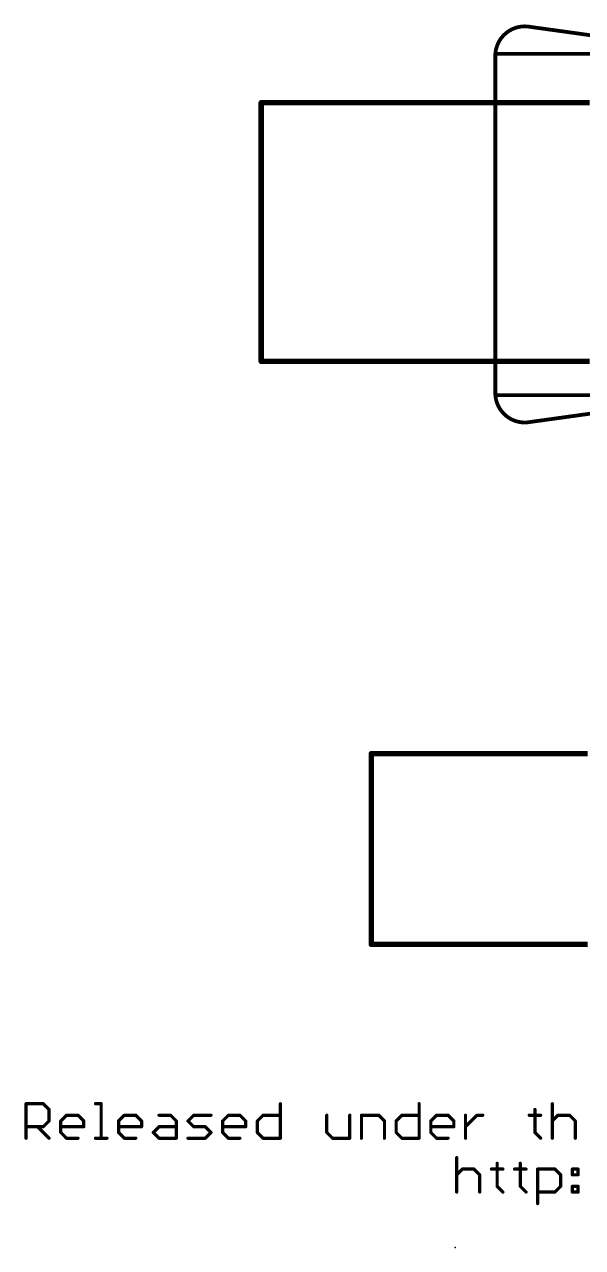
# Model space of a CAD drawing. Extents: x -27 to 80, y -11 to 53.
# Drawn here: x -26.7 to -0.3, y -10.2 to 47.5 of the extents above; entities that cross this region are included whole.
import ezdxf

# ---------------------------------------------------------------- set-up
doc = ezdxf.new("R2010")
doc.units = 0
for name, color, linetype in [('21', 53, 'CONTINUOUS'), ('23', 53, 'CONTINUOUS'), ('27', 253, 'CONTINUOUS'), ('51', 53, 'CONTINUOUS')]:
    doc.layers.add(name, color=color, linetype=linetype)

msp = doc.modelspace()

# ---------------------------------------------------------------- linework, layer by layer
at = {"layer": '21', "const_width": 0.0889}
for points in [[(-4.4055, 46.15, 1), (-4.4945, 46.15)], [(-4.45, 46.1945, 1), (-4.45, 46.1056)], [(-4.4945, 30.05, 1), (-4.4055, 30.05)], [(-4.45, 30.0945, 1), (-4.45, 30.0055)]]:
    msp.add_lwpolyline(points, format="xyb", dxfattribs=at)
at = {"layer": '21', "const_width": 0.1778}
for points in [[(-4.45, 30.05), (-4.45, 46.15)], [(-4.45, 46.15), (8.05, 46.15)], [(8.05, 30.05), (-4.45, 30.05)]]:
    msp.add_lwpolyline(points, dxfattribs=at)
at = {"layer": '23'}
msp.add_point((-6.35, -10.16), dxfattribs=at)
at = {"layer": '27', "const_width": 0.1524}
for points in [[(-26.5938, -5.0038), (-26.5938, -3.3768)], [(-26.5938, -3.3768), (-25.7803, -3.3768)], [(-25.7803, -3.3768), (-25.5091, -3.648)], [(-23.3195, -3.3768), (-23.0483, -3.3768)], [(-23.0483, -3.3768), (-23.0483, -5.0038)], [(-14.5948, -3.3768), (-14.5948, -5.0038)], [(-8.0461, -3.3768), (-8.0461, -5.0038)], [(-1.7636, -3.3768), (-1.7636, -5.0038)], [(-25.5091, -3.648), (-25.5091, -4.1903)], [(-24.9566, -4.1903), (-24.6855, -3.9191)], [(-24.6855, -3.9191), (-24.1432, -3.9191)], [(-24.1432, -3.9191), (-23.872, -4.1903)], [(-22.228, -4.1903), (-21.9569, -3.9191)], [(-21.9569, -3.9191), (-21.4146, -3.9191)], [(-21.4146, -3.9191), (-21.1434, -4.1903)], [(-20.3197, -3.9191), (-19.7774, -3.9191)], [(-19.7774, -3.9191), (-19.5062, -4.1903)], [(-18.9537, -4.1903), (-18.6826, -3.9191)], [(-18.6826, -3.9191), (-17.8691, -3.9191)], [(-17.3166, -4.1903), (-17.0454, -3.9191)], [(-17.0454, -3.9191), (-16.5031, -3.9191)], [(-16.5031, -3.9191), (-16.2319, -4.1903)], [(-15.6794, -4.1903), (-15.4083, -3.9191)], [(-15.4083, -3.9191), (-14.5948, -3.9191)], [(-12.4051, -3.9191), (-12.4051, -4.7326)], [(-11.3205, -5.0038), (-11.3205, -3.9191)], [(-10.768, -5.0038), (-10.768, -3.9191)], [(-10.768, -3.9191), (-9.9545, -3.9191)], [(-9.9545, -3.9191), (-9.6833, -4.1903)], [(-9.1308, -4.1903), (-8.8596, -3.9191)], [(-8.8596, -3.9191), (-8.0461, -3.9191)], [(-7.4936, -4.1903), (-7.2225, -3.9191)], [(-7.2225, -3.9191), (-6.6802, -3.9191)], [(-6.6802, -3.9191), (-6.409, -4.1903)], [(-5.8565, -5.0038), (-5.8565, -3.9191)], [(-5.8565, -4.4615), (-5.3142, -3.9191)], [(-5.3142, -3.9191), (-5.043, -3.9191)], [(-2.855, -3.9191), (-2.3127, -3.9191)], [(-2.5839, -3.648), (-2.5839, -4.7326)], [(-1.7636, -4.1903), (-1.4924, -3.9191)], [(-1.4924, -3.9191), (-0.9501, -3.9191)], [(-0.9501, -3.9191), (-0.6789, -4.1903)], [(-25.7803, -4.4615), (-26.5938, -4.4615)], [(-26.0515, -4.4615), (-25.5091, -5.0038)], [(-25.5091, -4.1903), (-25.7803, -4.4615)], [(-24.9566, -4.7326), (-24.9566, -4.1903)], [(-23.872, -4.4615), (-24.9566, -4.4615)], [(-23.872, -4.1903), (-23.872, -4.4615)], [(-22.228, -4.7326), (-22.228, -4.1903)], [(-21.1434, -4.4615), (-22.228, -4.4615)], [(-21.1434, -4.1903), (-21.1434, -4.4615)], [(-20.5909, -4.7326), (-20.3197, -4.4615)], [(-20.3197, -4.4615), (-19.5062, -4.4615)], [(-19.5062, -4.1903), (-19.5062, -5.0038)], [(-18.6826, -4.4615), (-18.9537, -4.1903)], [(-18.1402, -4.4615), (-18.6826, -4.4615)], [(-17.8691, -4.7326), (-18.1402, -4.4615)], [(-17.3166, -4.7326), (-17.3166, -4.1903)], [(-16.2319, -4.4615), (-17.3166, -4.4615)], [(-16.2319, -4.1903), (-16.2319, -4.4615)], [(-15.6794, -4.7326), (-15.6794, -4.1903)], [(-9.6833, -4.1903), (-9.6833, -5.0038)], [(-9.1308, -4.7326), (-9.1308, -4.1903)], [(-7.4936, -4.7326), (-7.4936, -4.1903)], [(-6.409, -4.4615), (-7.4936, -4.4615)], [(-6.409, -4.1903), (-6.409, -4.4615)], [(-0.6789, -4.1903), (-0.6789, -5.0038)], [(-24.6855, -5.0038), (-24.9566, -4.7326)], [(-24.1432, -5.0038), (-24.6855, -5.0038)], [(-23.3195, -5.0038), (-22.7772, -5.0038)], [(-21.9569, -5.0038), (-22.228, -4.7326)], [(-21.4146, -5.0038), (-21.9569, -5.0038)], [(-20.3197, -5.0038), (-20.5909, -4.7326)], [(-19.5062, -5.0038), (-20.3197, -5.0038)], [(-18.9537, -5.0038), (-18.1402, -5.0038)], [(-18.1402, -5.0038), (-17.8691, -4.7326)], [(-17.0454, -5.0038), (-17.3166, -4.7326)], [(-16.5031, -5.0038), (-17.0454, -5.0038)], [(-15.4083, -5.0038), (-15.6794, -4.7326)], [(-14.5948, -5.0038), (-15.4083, -5.0038)], [(-12.4051, -4.7326), (-12.134, -5.0038)], [(-12.134, -5.0038), (-11.3205, -5.0038)], [(-8.8596, -5.0038), (-9.1308, -4.7326)], [(-8.0461, -5.0038), (-8.8596, -5.0038)], [(-7.2225, -5.0038), (-7.4936, -4.7326)], [(-6.6802, -5.0038), (-7.2225, -5.0038)], [(-2.5839, -4.7326), (-2.3127, -5.0038)], [(-6.2738, -5.9168), (-6.2738, -7.5438)], [(-4.3655, -6.188), (-4.3655, -7.2726)], [(-3.274, -6.188), (-3.274, -7.2726)], [(-6.2738, -6.7303), (-6.0026, -6.4591)], [(-6.0026, -6.4591), (-5.4603, -6.4591)], [(-5.4603, -6.4591), (-5.1891, -6.7303)], [(-5.1891, -6.7303), (-5.1891, -7.5438)], [(-4.6366, -6.4591), (-4.0943, -6.4591)], [(-3.5452, -6.4591), (-3.0029, -6.4591)], [(-2.4538, -8.0861), (-2.4538, -6.4591)], [(-2.4538, -6.4591), (-1.6403, -6.4591)], [(-1.6403, -6.4591), (-1.3691, -6.7303)], [(-1.3691, -6.7303), (-1.3691, -7.2726)], [(-0.8166, -6.4591), (-0.5454, -6.4591)], [(-0.8166, -6.7303), (-0.8166, -6.4591)], [(-0.5454, -6.7303), (-0.8166, -6.7303)], [(-0.5454, -6.4591), (-0.5454, -6.7303)], [(-4.3655, -7.2726), (-4.0943, -7.5438)], [(-3.274, -7.2726), (-3.0029, -7.5438)], [(-1.6403, -7.5438), (-2.4538, -7.5438)], [(-1.3691, -7.2726), (-1.6403, -7.5438)], [(-0.8166, -7.2726), (-0.5454, -7.2726)], [(-0.8166, -7.5438), (-0.8166, -7.2726)], [(-0.5454, -7.5438), (-0.8166, -7.5438)], [(-0.5454, -7.2726), (-0.5454, -7.5438)]]:
    msp.add_lwpolyline(points, dxfattribs=at)
at = {"layer": '27', "const_width": 0.0762}
for points in [[(-26.5557, -3.3768, 1), (-26.6319, -3.3768)], [(-26.5938, -3.3387, 1), (-26.5938, -3.4149)], [(-25.7534, -3.3499, 1), (-25.8072, -3.4038)], [(-25.7803, -3.4149, 1), (-25.7803, -3.3387)], [(-23.3195, -3.3387, 1), (-23.3195, -3.4149)], [(-23.0102, -3.3768, 1), (-23.0864, -3.3768)], [(-23.0483, -3.4149, 1), (-23.0483, -3.3387)], [(-14.5567, -3.3768, 1), (-14.6329, -3.3768)], [(-8.008, -3.3768, 1), (-8.0842, -3.3768)], [(-1.7255, -3.3768, 1), (-1.8017, -3.3768)], [(-25.471, -3.648, 1), (-25.5472, -3.648)], [(-25.5361, -3.6749, 1), (-25.4822, -3.621)], [(-24.6855, -3.881, 1), (-24.6855, -3.9572)], [(-24.6585, -3.9461, 1), (-24.7124, -3.8922)], [(-24.1162, -3.8922, 1), (-24.1701, -3.9461)], [(-24.1432, -3.9572, 1), (-24.1432, -3.881)], [(-21.9569, -3.881, 1), (-21.9569, -3.9572)], [(-21.9299, -3.9461, 1), (-21.9838, -3.8922)], [(-21.3876, -3.8922, 1), (-21.4415, -3.9461)], [(-21.4146, -3.9572, 1), (-21.4146, -3.881)], [(-20.3197, -3.881, 1), (-20.3197, -3.9572)], [(-19.7505, -3.8922, 1), (-19.8043, -3.9461)], [(-19.7774, -3.9572, 1), (-19.7774, -3.881)], [(-18.6826, -3.881, 1), (-18.6826, -3.9572)], [(-18.6556, -3.9461, 1), (-18.7095, -3.8922)], [(-17.8691, -3.9572, 1), (-17.8691, -3.881)], [(-17.0454, -3.881, 1), (-17.0454, -3.9572)], [(-17.0185, -3.9461, 1), (-17.0724, -3.8922)], [(-16.4761, -3.8922, 1), (-16.53, -3.9461)], [(-16.5031, -3.9572, 1), (-16.5031, -3.881)], [(-15.4083, -3.881, 1), (-15.4083, -3.9572)], [(-15.3813, -3.9461, 1), (-15.4352, -3.8922)], [(-14.5948, -3.9572, 1), (-14.5948, -3.881)], [(-12.367, -3.9191, 1), (-12.4432, -3.9191)], [(-11.2824, -3.9191, 1), (-11.3586, -3.9191)], [(-10.7299, -3.9191, 1), (-10.8061, -3.9191)], [(-10.768, -3.881, 1), (-10.768, -3.9572)], [(-9.9275, -3.8922, 1), (-9.9814, -3.9461)], [(-9.9545, -3.9572, 1), (-9.9545, -3.881)], [(-8.8596, -3.881, 1), (-8.8596, -3.9572)], [(-8.8327, -3.9461, 1), (-8.8866, -3.8922)], [(-8.0461, -3.9572, 1), (-8.0461, -3.881)], [(-7.2225, -3.881, 1), (-7.2225, -3.9572)], [(-7.1955, -3.9461, 1), (-7.2494, -3.8922)], [(-6.6532, -3.8922, 1), (-6.7071, -3.9461)], [(-6.6802, -3.9572, 1), (-6.6802, -3.881)], [(-5.8184, -3.9191, 1), (-5.8946, -3.9191)], [(-5.3142, -3.881, 1), (-5.3142, -3.9572)], [(-5.2872, -3.9461, 1), (-5.3411, -3.8922)], [(-5.043, -3.9572, 1), (-5.043, -3.881)], [(-2.855, -3.881, 1), (-2.855, -3.9572)], [(-2.5458, -3.648, 1), (-2.622, -3.648)], [(-2.3127, -3.9572, 1), (-2.3127, -3.881)], [(-1.4924, -3.881, 1), (-1.4924, -3.9572)], [(-1.4655, -3.9461, 1), (-1.5194, -3.8922)], [(-0.9232, -3.8922, 1), (-0.977, -3.9461)], [(-0.9501, -3.9572, 1), (-0.9501, -3.881)], [(-26.5938, -4.4234, 1), (-26.5938, -4.4996)], [(-26.0245, -4.4345, 1), (-26.0784, -4.4884)], [(-25.8072, -4.4345, 1), (-25.7534, -4.4884)], [(-25.7803, -4.4996, 1), (-25.7803, -4.4234)], [(-25.5472, -4.1903, 1), (-25.471, -4.1903)], [(-25.4822, -4.2172, 1), (-25.5361, -4.1634)], [(-24.9185, -4.1903, 1), (-24.9947, -4.1903)], [(-24.9836, -4.1634, 1), (-24.9297, -4.2172)], [(-24.9566, -4.4234, 1), (-24.9566, -4.4996)], [(-23.8339, -4.1903, 1), (-23.9101, -4.1903)], [(-23.9101, -4.4615, 1), (-23.8339, -4.4615)], [(-23.8989, -4.2172, 1), (-23.845, -4.1634)], [(-23.872, -4.4996, 1), (-23.872, -4.4234)], [(-22.1899, -4.1903, 1), (-22.2661, -4.1903)], [(-22.255, -4.1634, 1), (-22.2011, -4.2172)], [(-22.228, -4.4234, 1), (-22.228, -4.4996)], [(-21.1053, -4.1903, 1), (-21.1815, -4.1903)], [(-21.1815, -4.4615, 1), (-21.1053, -4.4615)], [(-21.1703, -4.2172, 1), (-21.1164, -4.1634)], [(-21.1434, -4.4996, 1), (-21.1434, -4.4234)], [(-20.3197, -4.4234, 1), (-20.3197, -4.4996)], [(-20.2928, -4.4884, 1), (-20.3467, -4.4345)], [(-19.4681, -4.1903, 1), (-19.5443, -4.1903)], [(-19.5332, -4.2172, 1), (-19.4793, -4.1634)], [(-19.5062, -4.4996, 1), (-19.5062, -4.4234)], [(-18.9268, -4.1634, 1), (-18.9807, -4.2172)], [(-18.9807, -4.1634, 1), (-18.9268, -4.2172)], [(-18.6826, -4.4234, 1), (-18.6826, -4.4996)], [(-18.7095, -4.4884, 1), (-18.6556, -4.4345)], [(-18.1133, -4.4345, 1), (-18.1672, -4.4884)], [(-18.1402, -4.4996, 1), (-18.1402, -4.4234)], [(-17.2785, -4.1903, 1), (-17.3547, -4.1903)], [(-17.3166, -4.4234, 1), (-17.3166, -4.4996)], [(-17.3435, -4.1634, 1), (-17.2896, -4.2172)], [(-16.1938, -4.1903, 1), (-16.27, -4.1903)], [(-16.27, -4.4615, 1), (-16.1938, -4.4615)], [(-16.2589, -4.2172, 1), (-16.205, -4.1634)], [(-16.2319, -4.4996, 1), (-16.2319, -4.4234)], [(-15.6413, -4.1903, 1), (-15.7175, -4.1903)], [(-15.7064, -4.1634, 1), (-15.6525, -4.2172)], [(-9.6452, -4.1903, 1), (-9.7214, -4.1903)], [(-9.7102, -4.2172, 1), (-9.6564, -4.1634)], [(-9.0927, -4.1903, 1), (-9.1689, -4.1903)], [(-9.1577, -4.1634, 1), (-9.1039, -4.2172)], [(-7.4555, -4.1903, 1), (-7.5317, -4.1903)], [(-7.5206, -4.1634, 1), (-7.4667, -4.2172)], [(-7.4936, -4.4234, 1), (-7.4936, -4.4996)], [(-6.3709, -4.1903, 1), (-6.4471, -4.1903)], [(-6.4471, -4.4615, 1), (-6.3709, -4.4615)], [(-6.4359, -4.2172, 1), (-6.382, -4.1634)], [(-6.409, -4.4996, 1), (-6.409, -4.4234)], [(-5.8834, -4.4345, 1), (-5.8295, -4.4884)], [(-1.7905, -4.1634, 1), (-1.7367, -4.2172)], [(-0.6408, -4.1903, 1), (-0.717, -4.1903)], [(-0.7059, -4.2172, 1), (-0.652, -4.1634)], [(-26.6319, -5.0038, 1), (-26.5557, -5.0038)], [(-25.5361, -5.0307, 1), (-25.4822, -4.9769)], [(-24.9297, -4.7057, 1), (-24.9836, -4.7596)], [(-24.9947, -4.7326, 1), (-24.9185, -4.7326)], [(-24.6855, -4.9657, 1), (-24.6855, -5.0419)], [(-24.7124, -5.0307, 1), (-24.6585, -4.9769)], [(-24.1432, -5.0419, 1), (-24.1432, -4.9657)], [(-23.3195, -4.9657, 1), (-23.3195, -5.0419)], [(-23.0864, -5.0038, 1), (-23.0102, -5.0038)], [(-22.7772, -5.0419, 1), (-22.7772, -4.9657)], [(-22.2011, -4.7057, 1), (-22.255, -4.7596)], [(-22.2661, -4.7326, 1), (-22.1899, -4.7326)], [(-21.9569, -4.9657, 1), (-21.9569, -5.0419)], [(-21.9838, -5.0307, 1), (-21.9299, -4.9769)], [(-21.4146, -5.0419, 1), (-21.4146, -4.9657)], [(-20.564, -4.7057, 1), (-20.6178, -4.7596)], [(-20.6178, -4.7057, 1), (-20.564, -4.7596)], [(-20.3197, -4.9657, 1), (-20.3197, -5.0419)], [(-20.3467, -5.0307, 1), (-20.2928, -4.9769)], [(-19.5443, -5.0038, 1), (-19.4681, -5.0038)], [(-19.5062, -5.0419, 1), (-19.5062, -4.9657)], [(-18.9537, -4.9657, 1), (-18.9537, -5.0419)], [(-18.1672, -4.9769, 1), (-18.1133, -5.0307)], [(-18.1402, -5.0419, 1), (-18.1402, -4.9657)], [(-17.8421, -4.7596, 1), (-17.896, -4.7057)], [(-17.896, -4.7596, 1), (-17.8421, -4.7057)], [(-17.2896, -4.7057, 1), (-17.3435, -4.7596)], [(-17.3547, -4.7326, 1), (-17.2785, -4.7326)], [(-17.0454, -4.9657, 1), (-17.0454, -5.0419)], [(-17.0724, -5.0307, 1), (-17.0185, -4.9769)], [(-16.5031, -5.0419, 1), (-16.5031, -4.9657)], [(-15.6525, -4.7057, 1), (-15.7064, -4.7596)], [(-15.7175, -4.7326, 1), (-15.6413, -4.7326)], [(-15.4083, -4.9657, 1), (-15.4083, -5.0419)], [(-15.4352, -5.0307, 1), (-15.3813, -4.9769)], [(-14.6329, -5.0038, 1), (-14.5567, -5.0038)], [(-14.5948, -5.0419, 1), (-14.5948, -4.9657)], [(-12.3782, -4.7057, 1), (-12.4321, -4.7596)], [(-12.4432, -4.7326, 1), (-12.367, -4.7326)], [(-12.134, -4.9657, 1), (-12.134, -5.0419)], [(-12.1609, -5.0307, 1), (-12.107, -4.9769)], [(-11.3586, -5.0038, 1), (-11.2824, -5.0038)], [(-11.3205, -5.0419, 1), (-11.3205, -4.9657)], [(-10.8061, -5.0038, 1), (-10.7299, -5.0038)], [(-9.7214, -5.0038, 1), (-9.6452, -5.0038)], [(-9.1039, -4.7057, 1), (-9.1577, -4.7596)], [(-9.1689, -4.7326, 1), (-9.0927, -4.7326)], [(-8.8596, -4.9657, 1), (-8.8596, -5.0419)], [(-8.8866, -5.0307, 1), (-8.8327, -4.9769)], [(-8.0842, -5.0038, 1), (-8.008, -5.0038)], [(-8.0461, -5.0419, 1), (-8.0461, -4.9657)], [(-7.4667, -4.7057, 1), (-7.5206, -4.7596)], [(-7.5317, -4.7326, 1), (-7.4555, -4.7326)], [(-7.2225, -4.9657, 1), (-7.2225, -5.0419)], [(-7.2494, -5.0307, 1), (-7.1955, -4.9769)], [(-6.6802, -5.0419, 1), (-6.6802, -4.9657)], [(-5.8946, -5.0038, 1), (-5.8184, -5.0038)], [(-2.5569, -4.7057, 1), (-2.6108, -4.7596)], [(-2.622, -4.7326, 1), (-2.5458, -4.7326)], [(-2.3396, -5.0307, 1), (-2.2858, -4.9769)], [(-1.8017, -5.0038, 1), (-1.7255, -5.0038)], [(-0.717, -5.0038, 1), (-0.6408, -5.0038)], [(-6.2357, -5.9168, 1), (-6.3119, -5.9168)], [(-4.3274, -6.188, 1), (-4.4036, -6.188)], [(-3.2359, -6.188, 1), (-3.3121, -6.188)], [(-6.3007, -6.7034, 1), (-6.2469, -6.7572)], [(-6.0026, -6.421, 1), (-6.0026, -6.4972)], [(-5.9757, -6.4861, 1), (-6.0296, -6.4322)], [(-5.4334, -6.4322, 1), (-5.4872, -6.4861)], [(-5.4603, -6.4972, 1), (-5.4603, -6.421)], [(-5.151, -6.7303, 1), (-5.2272, -6.7303)], [(-5.2161, -6.7572, 1), (-5.1622, -6.7034)], [(-4.6366, -6.421, 1), (-4.6366, -6.4972)], [(-4.0943, -6.4972, 1), (-4.0943, -6.421)], [(-3.5452, -6.421, 1), (-3.5452, -6.4972)], [(-3.0029, -6.4972, 1), (-3.0029, -6.421)], [(-2.4157, -6.4591, 1), (-2.4919, -6.4591)], [(-2.4538, -6.421, 1), (-2.4538, -6.4972)], [(-1.6133, -6.4322, 1), (-1.6672, -6.4861)], [(-1.6403, -6.4972, 1), (-1.6403, -6.421)], [(-1.331, -6.7303, 1), (-1.4072, -6.7303)], [(-1.3961, -6.7572, 1), (-1.3422, -6.7034)], [(-0.8166, -6.421, 1), (-0.8166, -6.4972)], [(-0.7785, -6.4591, 1), (-0.8547, -6.4591)], [(-0.8166, -6.6922, 1), (-0.8166, -6.7684)], [(-0.8547, -6.7303, 1), (-0.7785, -6.7303)], [(-0.5073, -6.4591, 1), (-0.5836, -6.4591)], [(-0.5836, -6.7303, 1), (-0.5073, -6.7303)], [(-0.5454, -6.4972, 1), (-0.5454, -6.421)], [(-0.5454, -6.7684, 1), (-0.5454, -6.6922)], [(-4.3385, -7.2457, 1), (-4.3924, -7.2996)], [(-4.4036, -7.2726, 1), (-4.3274, -7.2726)], [(-4.1213, -7.5707, 1), (-4.0674, -7.5169)], [(-3.2471, -7.2457, 1), (-3.301, -7.2996)], [(-3.3121, -7.2726, 1), (-3.2359, -7.2726)], [(-3.0298, -7.5707, 1), (-2.9759, -7.5169)], [(-2.4538, -7.5057, 1), (-2.4538, -7.5819)], [(-1.6672, -7.5169, 1), (-1.6133, -7.5707)], [(-1.6403, -7.5819, 1), (-1.6403, -7.5057)], [(-1.4072, -7.2726, 1), (-1.331, -7.2726)], [(-1.3422, -7.2996, 1), (-1.396, -7.2457)], [(-0.8166, -7.2345, 1), (-0.8166, -7.3107)], [(-0.7785, -7.2726, 1), (-0.8547, -7.2726)], [(-0.8166, -7.5057, 1), (-0.8166, -7.5819)], [(-0.5073, -7.2726, 1), (-0.5836, -7.2726)], [(-0.5454, -7.3107, 1), (-0.5454, -7.2345)], [(-0.5454, -7.5819, 1), (-0.5454, -7.5057)], [(-6.3119, -7.5438, 1), (-6.2357, -7.5438)], [(-5.2272, -7.5438, 1), (-5.151, -7.5438)], [(-2.4919, -8.0861, 1), (-2.4157, -8.0861)], [(-0.8547, -7.5438, 1), (-0.7785, -7.5438)], [(-0.5836, -7.5438, 1), (-0.5073, -7.5438)]]:
    msp.add_lwpolyline(points, format="xyb", dxfattribs=at)
at = {"layer": '51'}
for points, const_width in [([(-2.96, 47.44, 0.4142), (-4.45, 46.15)], 0.1778), ([(-2.9539, 47.484, 1), (-2.9661, 47.396)], 0.0889), ([(-2.9632, 47.3957, 1), (-2.9568, 47.4843)], 0.0889), ([(-4.4943, 46.1532, 1), (-4.4057, 46.1468)], 0.0889), ([(-15.4365, 43.84, 1), (-15.5635, 43.84)], 0.127), ([(-15.5, 43.9035, 1), (-15.5, 43.7765)], 0.127), ([(-15.5, 31.7035, 1), (-15.5, 31.5765)], 0.127), ([(-15.5635, 31.64, 1), (-15.4365, 31.64)], 0.127), ([(-4.45, 30.05, 0.4142), (-2.96, 28.76)], 0.1778), ([(-4.4057, 30.0532, 1), (-4.4943, 30.0468)], 0.0889), ([(-2.9661, 28.804, 1), (-2.9539, 28.716)], 0.0889), ([(-2.9568, 28.7157, 1), (-2.9632, 28.8043)], 0.0889), ([(-10.2365, 13.14, 1), (-10.3635, 13.14)], 0.127), ([(-10.3, 13.2035, 1), (-10.3, 13.0765)], 0.127), ([(-10.3, 4.2035, 1), (-10.3, 4.0765)], 0.127), ([(-10.3635, 4.14, 1), (-10.2365, 4.14)], 0.127)]:
    msp.add_lwpolyline(points, format="xyb", dxfattribs=dict(at, const_width=const_width))
for points, const_width in [([(1.0308, 46.8868), (-2.96, 47.44)], 0.1778), ([(-15.5, 43.84), (-15.5, 31.64)], 0.254), ([(-15.5, 43.84), (0, 43.84)], 0.254), ([(-15.5, 31.64), (0, 31.64)], 0.254), ([(1.0308, 29.3132), (-2.96, 28.76)], 0.1778), ([(-10.3, 13.14), (-10.3, 4.14)], 0.254), ([(-10.3, 13.14), (-0.1, 13.14)], 0.254), ([(-10.3, 4.14), (-0.1, 4.14)], 0.254)]:
    msp.add_lwpolyline(points, dxfattribs=dict(at, const_width=const_width))

doc.saveas('drawing.dxf')
